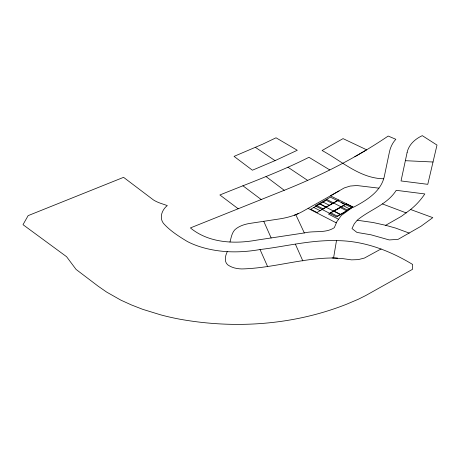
<?xml version="1.0" encoding="UTF-8"?>
<svg xmlns="http://www.w3.org/2000/svg" width="460" height="460" viewBox="0 0 460 460"><rect width="100%" height="100%" fill="white"/><g stroke="black" fill="none" stroke-linecap="round" stroke-linejoin="round"><path stroke-width="0.69" d="M227.297 251.626C224.905 256.41 223.669 263.327 229.603 265.995C233.306 268.071 237.584 268.835 241.793 268.939C272.688 268.22 302.645 257.922 333.563 257.979L336.49 240.643C363.693 240.66 389.649 250.522 412.66 264.471L412.522 269.313L365.821 295.492L358.334 299.241L347.173 303.991C294.417 325.007 235.531 329.233 179.837 319.2A170.585 92.408 -1.8 0 1 160.672 314.853L142.657 309.31L131.468 304.957L120.899 300.161L106.611 292.065L98.141 286.177L76.078 269.428L66.579 256.697L23 224.675L28.129 215.636L123.573 177.336L153.467 199.962A35.294 19.119 -1.8 0 0 160.569 203.28L167.308 205.585C162.087 209.587 159.045 217.534 163.375 223.267C169.987 230.753 178.773 236.325 187.3 241.488A71.915 38.956 -1.8 0 0 210.26 249.4C226.648 252.868 243.605 252.419 260.038 249.533C285.47 246.514 310.713 239.884 336.49 240.643M308.091 208.386L336.358 222.893L334.305 227.677C325.427 233.588 314.255 230.443 304.324 232.938L256.461 240.166C234.151 244.225 208.598 242.955 190.405 227.924L284.24 190.296C320.562 175.72 355.77 158.044 388.188 136.045L395.836 139.294C392.57 142.761 390.465 147.24 389.453 151.869L384.479 175.668C381.484 191.377 366.574 200.399 353.504 207.247L330.401 195.839L344.247 187.927L350.169 186.058L356.851 185.524L378.902 188.163M229.96 242.035C231.374 237.13 231.972 231.207 236.733 228.24C240.557 225.59 245.082 224.198 249.636 223.445L279.841 218.868C287.736 217.62 295.533 215.366 302.559 211.491L339.083 190.963M336.082 222.755L341.326 215.441L352.987 206.988M357.196 220.231L354.252 223.836L351.998 228.557L356.977 232.427L370.927 234.79L389.223 239.942L398.078 239.355L420.98 226.274L432.803 217.649L410.613 209.501L401.419 216.321L385.67 225.296L373.175 222.531L357.196 220.231C369.708 209.645 387.096 204.873 396.232 190.314L424.822 193.942C420.9 199.807 416.116 205.085 410.613 209.501M344.109 212.635L351.25 207.46L330.429 197.179L315.175 205.89L336.628 216.907L344.27 212.52M354.827 156.722L366.66 149.816L343.051 138.627L322.08 150.512C341.855 161.172 359.944 178.405 383.669 178.785M322.023 209.409L337.404 200.629M316.566 212.733L338.853 200.014M329.607 213.302L345.058 204.481L341.268 202.532M346.575 203.826L328.52 214.13L338.566 219.288M334.092 211.111L340.337 207.546M340.268 214.279L337.145 216.062L330.826 212.813M346.512 210.714L352.757 207.149L346.432 203.906M381.104 248.935L364.469 258.037L358.248 259.624L351.509 259.86L342.964 258.652L333.563 257.979M238.188 208.759L219.891 194.971C249.745 182.839 280.146 171.844 308.947 157.291L329.78 169.93M275.034 160.643L297.281 150.282L276.029 137.793L262.579 144.221L234.048 156.383L252.413 170.211L275.034 160.643L255.449 147.378M294.348 215.234L298.638 213.48M332.097 257.922L337.577 258.146M405.398 160.695L433.021 162M385.67 225.296L395.646 228.091L409.25 233.105M382.427 203.929L406.272 212.922M343.315 205.689L349.634 208.932M326.577 199.381L347.547 210.145M332.609 203.573L326.289 200.33L310.678 209.242L316.997 212.486M340.193 207.471L346.656 210.789L340.417 214.354L333.948 211.031M323.167 202.112L329.486 205.355M320.045 203.895L326.364 207.138M319.085 203.653L340.521 214.659M316.923 205.677L323.242 208.92M313.8 207.46L320.12 210.703M287.937 167.221L307.654 180.418M242.909 185.782L261.211 199.536M266.018 176.565L284.24 190.296M295.786 214.642L304.324 232.938M295.395 244.191L302.835 260.918M263.752 221.306L271.153 237.952M260.038 249.533L267.548 266.432M407.134 152.386L401.034 180.947L427.771 184.328L437 145.072L422.297 135.654C415.282 138.874 408.802 144.549 407.134 152.386"/></g></svg>
